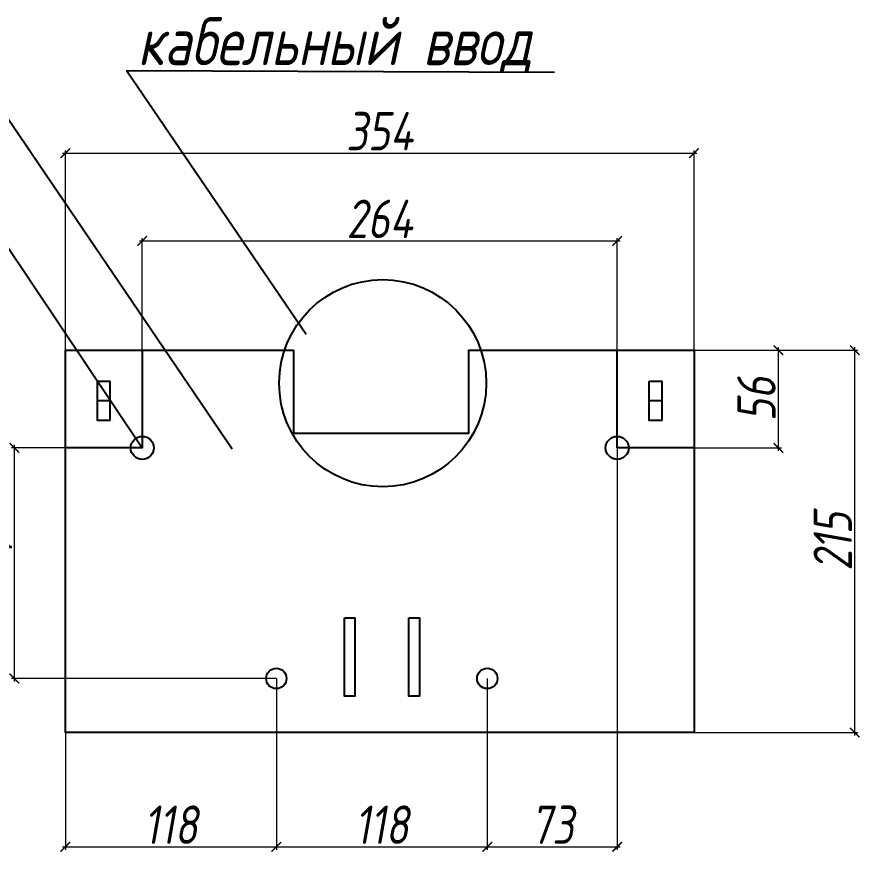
# Model space of a CAD drawing. Header units: millimetres. Extents: x 4247 to 622543, y -201358 to 142419.
# Drawn here: x 281489 to 290276, y -151769 to -143068 of the extents above; entities that cross this region are included whole.
import ezdxf

# ---------------------------------------------------------------- set-up
doc = ezdxf.new("R2010")
doc.units = ezdxf.units.MM
doc.layers.get('DEFPOINTS').update_dxf_attribs({"color": 252, "lineweight": 9})
doc.layers.add('Чертёжик', color=7, linetype='Continuous')
doc.layers.add('экспликация_назначение_отделка', color=12, linetype='Continuous', lineweight=15)
doc.styles.add('RUSS', font='isocpeur.ttf', dxfattribs={"width": 0.8, "oblique": 10})
doc.styles.add('М2', font='isocpeui.ttf', dxfattribs={"width": 0.8})
doc.dimstyles.new('300 мм М100', dxfattribs={"dimscale": 0, "dimtxt": 300, "dimasz": 100, "dimexe": 30, "dimexo": 0, "dimgap": 30, "dimtad": 1, "dimdec": 0, "dimrnd": 5, "dimzin": 0, "dimdsep": 46, "dimtxsty": 'RUSS', "dimblk": 'ARCHTICK', "dimcen": 0, "dimdle": 30, "dimclrd": 256, "dimclre": 256, "dimclrt": 256, "dimadec": 0, "dimazin": 0, "dimtfac": 1, "dimtdec": 0, "dimtofl": 0, "dimtmove": 1, "dimatfit": 3, "dimfxl": 1, "dimtolj": 1, "dimtzin": 0, "dimlwd": 0, "dimlwe": 0, "dimarcsym": 0})

# ---------------------------------------------------------------- blocks, each defined once
blk = doc.blocks.new('_ArchTick')
at = {"color": 0, "linetype": 'ByBlock', "const_width": 0.15}
blk.add_lwpolyline([(-0.5, -0.5), (0.5, 0.5)], dxfattribs=at)
blk = doc.blocks.new('*D443')
at = {"layer": 'DEFPOINTS', "color": 0, "transparency": 16777216}
for p in [(288545.3, -146540.7), (290220.7, -146540.7), (288545.3, -150523.8)]:
    blk.add_point(p, dxfattribs=at)
at = {"layer": 'Чертёжик', "lineweight": 0, "transparency": 16777216}
for p, q in [((288545.3, -146540.7), (290250.7, -146540.7)), ((290220.7, -150553.8), (290220.7, -146510.7)), ((288545.3, -150523.8), (290250.7, -150523.8))]:
    blk.add_line(p, q, dxfattribs=at)
at = {"layer": 'Чертёжик', "lineweight": 0, "transparency": 16777216, "xscale": 100, "yscale": 100, "zscale": 100}
for p, rotation in [((290220.7, -146540.7), 90), ((290220.7, -150523.8), 270)]:
    blk.add_blockref('_ArchTick', p, dxfattribs=dict(at, rotation=rotation))
at = {"layer": 'Чертёжик', "transparency": 16777216, "insert": (289990.7, -148532.3), "char_height": 300, "attachment_point": 5, "rotation": 90, "style": 'RUSS'}
blk.add_mtext('\\A1;{\\H1.33333x;215}', dxfattribs=at)
blk = doc.blocks.new('*D444')
at = {"layer": 'DEFPOINTS', "color": 0, "transparency": 16777216}
for p in [(287750, -146540.7), (289425.4, -146540.7), (287803.3, -147557.9)]:
    blk.add_point(p, dxfattribs=at)
at = {"layer": 'Чертёжик', "lineweight": 0, "transparency": 16777216}
for p, q in [((287750, -146540.7), (289455.4, -146540.7)), ((289425.4, -147587.9), (289425.4, -146510.7)), ((287803.3, -147557.9), (289455.4, -147557.9))]:
    blk.add_line(p, q, dxfattribs=at)
at = {"layer": 'Чертёжик', "lineweight": 0, "transparency": 16777216, "xscale": 100, "yscale": 100, "zscale": 100}
for p, rotation in [((289425.4, -146540.7), 90), ((289425.4, -147557.9), 270)]:
    blk.add_blockref('_ArchTick', p, dxfattribs=dict(at, rotation=rotation))
at = {"layer": 'Чертёжик', "transparency": 16777216, "insert": (289195.4, -147049.3), "char_height": 300, "attachment_point": 5, "rotation": 90, "style": 'RUSS'}
blk.add_mtext('\\A1;{\\H1.33333x;56}', dxfattribs=at)
blk = doc.blocks.new('*D445')
at = {"layer": 'DEFPOINTS', "color": 0, "transparency": 16777216}
for p in [(281463.6, -147557.9), (282795.7, -147557.9), (284193, -149960.1)]:
    blk.add_point(p, dxfattribs=at)
at = {"layer": 'Чертёжик', "lineweight": 0, "transparency": 16777216}
for p, q in [((281463.6, -149990.1), (281463.6, -147527.9)), ((282795.7, -147557.9), (281433.6, -147557.9)), ((284193, -149960.1), (281433.6, -149960.1))]:
    blk.add_line(p, q, dxfattribs=at)
at = {"layer": 'Чертёжик', "lineweight": 0, "transparency": 16777216, "xscale": 100, "yscale": 100, "zscale": 100}
for p, rotation in [((281463.6, -147557.9), 90), ((281463.6, -149960.1), 270)]:
    blk.add_blockref('_ArchTick', p, dxfattribs=dict(at, rotation=rotation))
at = {"layer": 'Чертёжик', "transparency": 16777216, "insert": (281193.6, -148759), "char_height": 300, "attachment_point": 5, "rotation": 90, "style": 'RUSS'}
blk.add_mtext('\\A1;{\\H1.33333x;129,5}', dxfattribs=at)
blk = doc.blocks.new('*D446')
at = {"layer": 'DEFPOINTS', "color": 0, "transparency": 16777216}
for p in [(288545.3, -144488.7), (281994.8, -146540.7), (288545.3, -146540.7)]:
    blk.add_point(p, dxfattribs=at)
at = {"layer": 'Чертёжик', "lineweight": 0, "transparency": 16777216}
for p, q in [((281964.8, -144488.7), (288575.3, -144488.7)), ((281994.8, -146540.7), (281994.8, -144458.7)), ((288545.3, -146540.7), (288545.3, -144458.7))]:
    blk.add_line(p, q, dxfattribs=at)
at = {"layer": 'Чертёжик', "lineweight": 0, "transparency": 16777216, "xscale": 100, "yscale": 100, "zscale": 100, "rotation": 180}
blk.add_blockref('_ArchTick', (281994.8, -144488.7), dxfattribs=at)
at = {"layer": 'Чертёжик', "lineweight": 0, "transparency": 16777216, "xscale": 100, "yscale": 100, "zscale": 100}
blk.add_blockref('_ArchTick', (288545.3, -144488.7), dxfattribs=at)
at = {"layer": 'Чертёжик', "transparency": 16777216, "insert": (285270, -144258.7), "char_height": 300, "attachment_point": 5, "style": 'RUSS'}
blk.add_mtext('\\A1;{\\H1.33333x;354}', dxfattribs=at)
blk = doc.blocks.new('*D447')
at = {"layer": 'DEFPOINTS', "color": 0, "transparency": 16777216}
for p in [(287744.4, -145402.4), (282795.7, -147557.9), (287744.4, -147557.9)]:
    blk.add_point(p, dxfattribs=at)
at = {"layer": 'Чертёжик', "lineweight": 0, "transparency": 16777216}
for p, q in [((282765.7, -145402.4), (287774.4, -145402.4)), ((282795.7, -147557.9), (282795.7, -145372.4)), ((287744.4, -147557.9), (287744.4, -145372.4))]:
    blk.add_line(p, q, dxfattribs=at)
at = {"layer": 'Чертёжик', "lineweight": 0, "transparency": 16777216, "xscale": 100, "yscale": 100, "zscale": 100, "rotation": 180}
blk.add_blockref('_ArchTick', (282795.7, -145402.4), dxfattribs=at)
at = {"layer": 'Чертёжик', "lineweight": 0, "transparency": 16777216, "xscale": 100, "yscale": 100, "zscale": 100}
blk.add_blockref('_ArchTick', (287744.4, -145402.4), dxfattribs=at)
at = {"layer": 'Чертёжик', "transparency": 16777216, "insert": (285270, -145172.4), "char_height": 300, "attachment_point": 5, "style": 'RUSS'}
blk.add_mtext('\\A1;{\\H1.33333x;264}', dxfattribs=at)
blk = doc.blocks.new('*D448')
at = {"layer": 'DEFPOINTS', "color": 0, "transparency": 16777216}
for p in [(284193, -149960.1), (286391.2, -149960.1), (286391.2, -151714)]:
    blk.add_point(p, dxfattribs=at)
at = {"layer": 'Чертёжик', "lineweight": 0, "transparency": 16777216}
for p, q in [((284193, -149960.1), (284193, -151744)), ((286391.2, -149960.1), (286391.2, -151744)), ((284163, -151714), (286421.2, -151714))]:
    blk.add_line(p, q, dxfattribs=at)
at = {"layer": 'Чертёжик', "lineweight": 0, "transparency": 16777216, "xscale": 100, "yscale": 100, "zscale": 100, "rotation": 180}
blk.add_blockref('_ArchTick', (284193, -151714), dxfattribs=at)
at = {"layer": 'Чертёжик', "lineweight": 0, "transparency": 16777216, "xscale": 100, "yscale": 100, "zscale": 100}
blk.add_blockref('_ArchTick', (286391.2, -151714), dxfattribs=at)
at = {"layer": 'Чертёжик', "transparency": 16777216, "insert": (285292.1, -151484), "char_height": 300, "attachment_point": 5, "style": 'RUSS'}
blk.add_mtext('\\A1;{\\H1.33333x;118}', dxfattribs=at)
blk = doc.blocks.new('*D449')
at = {"layer": 'DEFPOINTS', "color": 0, "transparency": 16777216}
for p in [(281994.8, -149960.1), (284193, -149960.1), (284193, -151714)]:
    blk.add_point(p, dxfattribs=at)
at = {"layer": 'Чертёжик', "lineweight": 0, "transparency": 16777216}
for p, q in [((281994.8, -149960.1), (281994.8, -151744)), ((284193, -149960.1), (284193, -151744)), ((281964.8, -151714), (284223, -151714))]:
    blk.add_line(p, q, dxfattribs=at)
at = {"layer": 'Чертёжик', "lineweight": 0, "transparency": 16777216, "xscale": 100, "yscale": 100, "zscale": 100, "rotation": 180}
blk.add_blockref('_ArchTick', (281994.8, -151714), dxfattribs=at)
at = {"layer": 'Чертёжик', "lineweight": 0, "transparency": 16777216, "xscale": 100, "yscale": 100, "zscale": 100}
blk.add_blockref('_ArchTick', (284193, -151714), dxfattribs=at)
at = {"layer": 'Чертёжик', "transparency": 16777216, "insert": (283093.9, -151484), "char_height": 300, "attachment_point": 5, "style": 'RUSS'}
blk.add_mtext('\\A1;{\\H1.33333x;118}', dxfattribs=at)
blk = doc.blocks.new('*D450')
at = {"layer": 'DEFPOINTS', "color": 0, "transparency": 16777216}
for p in [(287744.4, -147557.9), (286391.2, -149960.1), (287744.4, -151714)]:
    blk.add_point(p, dxfattribs=at)
at = {"layer": 'Чертёжик', "lineweight": 0, "transparency": 16777216}
for p, q in [((287744.4, -147557.9), (287744.4, -151744)), ((286391.2, -149960.1), (286391.2, -151744)), ((286361.2, -151714), (287774.4, -151714))]:
    blk.add_line(p, q, dxfattribs=at)
at = {"layer": 'Чертёжик', "lineweight": 0, "transparency": 16777216, "xscale": 100, "yscale": 100, "zscale": 100, "rotation": 180}
blk.add_blockref('_ArchTick', (286391.2, -151714), dxfattribs=at)
at = {"layer": 'Чертёжик', "lineweight": 0, "transparency": 16777216, "xscale": 100, "yscale": 100, "zscale": 100}
blk.add_blockref('_ArchTick', (287744.4, -151714), dxfattribs=at)
at = {"layer": 'Чертёжик', "transparency": 16777216, "insert": (287067.8, -151484), "char_height": 300, "attachment_point": 5, "style": 'RUSS'}
blk.add_mtext('\\A1;{\\H1.33333x;73}', dxfattribs=at)

msp = doc.modelspace()

# ---------------------------------------------------------------- linework, layer by layer
at = {"layer": 'Чертёжик', "color": 18, "true_color": 0x000000}
for points in [[(275033.651, -143642.755), (281066.553, -143642.755), (283733.96, -147567.788)], [(287091.436, -143646.606), (282635.408, -143631.147), (284505.278, -146372.071)], [(273101.225, -144543.414), (280772.039, -144543.414), (282795.667, -147557.916)], [(282053.679, -146540.688), (284371.954, -146540.688), (284371.954, -147405.925), (286200.181, -147405.925), (286200.181, -146540.688), (288545.28, -146540.688), (288545.28, -150523.824), (281994.76, -150523.824), (281994.76, -146540.688)]]:
    msp.add_lwpolyline(points, dxfattribs=at)
for points in [[(281994.76, -146540.688), (282795.667, -146540.688), (282795.667, -147557.916), (281994.76, -147557.916)], [(287744.373, -146540.688), (288545.28, -146540.688), (288545.28, -147557.916), (287744.373, -147557.916)], [(282328.795, -146864.189), (282458.707, -146864.189), (282458.707, -147273.935), (282328.795, -147273.935)], [(282328.795, -146864.189), (282458.707, -146864.189), (282458.707, -147069.062), (282328.795, -147069.062)], [(288078.407, -146864.189), (288208.319, -146864.189), (288208.319, -147273.935), (288078.407, -147273.935)], [(288078.407, -146864.189), (288208.319, -146864.189), (288208.319, -147069.062), (288078.407, -147069.062)], [(284903.419, -149327.349), (285011.531, -149327.349), (285011.531, -150145.311), (284903.419, -150145.311)], [(285575.245, -149327.349), (285683.356, -149327.349), (285683.356, -150145.311), (285575.245, -150145.311)]]:
    msp.add_lwpolyline(points, close=True, dxfattribs=at)
for centre, radius in [((285301.656, -146884.504), 1078.889), ((282795.667, -147557.916), 119.88), ((287744.373, -147557.916), 119.88), ((284192.986, -149960.112), 106.314), ((286391.212, -149960.112), 106.314)]:
    msp.add_circle(centre, radius, dxfattribs=at)

# ---------------------------------------------------------------- texts
at = {"layer": 'экспликация_назначение_отделка', "color": 18, "true_color": 0x000000, "insert": (284800.091, -143361.258), "char_height": 500, "width": 7740.21119, "attachment_point": 5, "line_spacing_factor": 0.648, "style": 'М2'}
msp.add_mtext('{\\C256;\\c0;кабельный ввод}', dxfattribs=at)

# ---------------------------------------------------------------- dimensions: what is measured, and where the dimension line sits
at = {"layer": 'Чертёжик', "color": 18, "true_color": 0x000000}
for base, p1, p2, text, picture, middle in [((288545.28, -144488.736), (281994.76, -146540.688), (288545.28, -146540.688), '{\\H1.33333x;354}', '*D446', (285270.02, -144258.736)), ((287744.373, -145402.39), (282795.667, -147557.916), (287744.373, -147557.916), '{\\H1.33333x;264}', '*D447', (285270.02, -145172.39)), ((287744.373, -151713.967), (286391.212, -149960.112), (287744.373, -147557.916), '{\\H1.33333x;73}', '*D450', (287067.792, -151483.967)), ((284192.986, -151713.967), (281994.76, -149960.112), (284192.986, -149960.112), '{\\H1.33333x;118}', '*D449', (283093.873, -151483.967)), ((286391.212, -151713.967), (284192.986, -149960.112), (286391.212, -149960.112), '{\\H1.33333x;118}', '*D448', (285292.099, -151483.967))]:
    dim = msp.add_linear_dim(base=base, p1=p1, p2=p2, text=text, dimstyle='300 мм М100', override={"dimscale": 1}, dxfattribs=at)
    dim.commit()
    dim.dimension.update_dxf_attribs({"geometry": picture, "text_midpoint": middle})
for base, p1, p2, text, picture, middle in [((289425.392, -146540.688), (287803.291, -147557.916), (287749.955, -146540.688), '{\\H1.33333x;56}', '*D444', (289195.392, -147049.302)), ((290220.717, -146540.688), (288545.28, -150523.824), (288545.28, -146540.688), '{\\H1.33333x;215}', '*D443', (289990.718, -148532.256)), ((281463.576, -147557.916), (284192.986, -149960.112), (282795.667, -147557.916), '{\\H1.33333x;129,5}', '*D445', (281193.577, -148759.014))]:
    dim = msp.add_linear_dim(base=base, p1=p1, p2=p2, angle=90, text=text, dimstyle='300 мм М100', override={"dimscale": 1}, dxfattribs=at)
    dim.commit()
    dim.dimension.update_dxf_attribs({"geometry": picture, "text_midpoint": middle})

doc.saveas('drawing.dxf')
